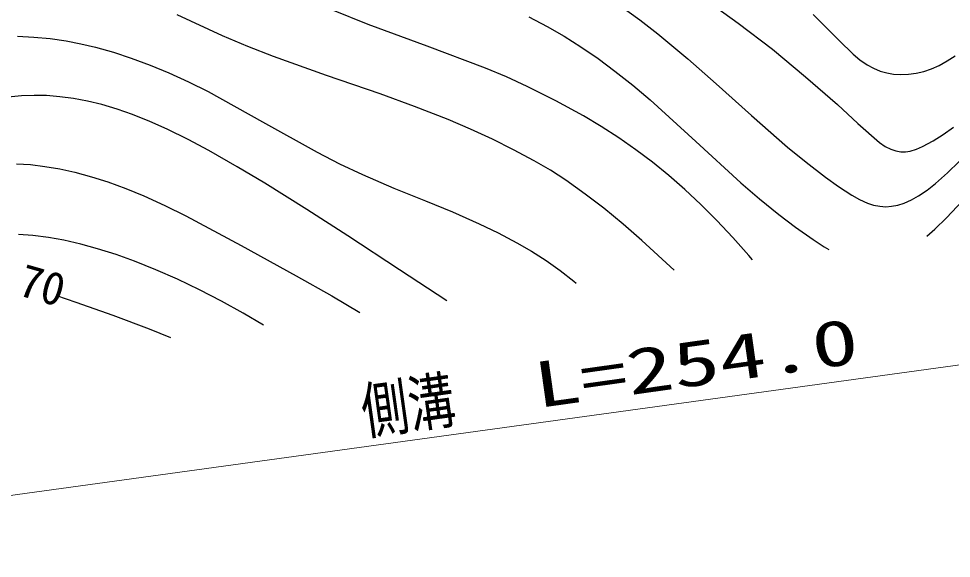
# Model space of a CAD drawing. Units: millimetres, scale not verified. Extents: x 40000 to 680000, y 20000 to 380000.
# Drawn here: x 364364 to 401706, y 227989 to 249618 of the extents above; entities that cross this region are included whole.
import ezdxf
from ezdxf.enums import TextEntityAlignment as Align

# ---------------------------------------------------------------- set-up
doc = ezdxf.new("R2010")
doc.units = ezdxf.units.MM
doc.header["$LTSCALE"] = 1000
doc.layers.add('M-BGD', color=7, linetype='Continuous', lineweight=25)
doc.layers.add('M-STR-HTXT', color=7, linetype='Continuous', lineweight=13)
doc.styles.add('ＭＳ ゴシック', font='')
doc.styles.get('ＭＳ ゴシック').set_extended_font_data('MS Gothic')

msp = doc.modelspace()

# ---------------------------------------------------------------- linework, layer by layer
at = {"layer": 'M-BGD'}
for p, q in [((391784, 250450), (393170, 249435)), ((378360, 249385), (376908, 249976)), ((388478, 250122), (389228, 249575)), ((372528, 248935), (370708, 249768)), ((384791, 249693), (385521, 249309)), ((389228, 249575), (389961, 249004)), ((396176, 249783), (396658, 249310)), ((380715, 248510), (378360, 249385)), ((385521, 249309), (386200, 248914)), ((393170, 249435), (394542, 248393)), ((396658, 249310), (397209, 248736)), ((364313, 248912), (364978, 248880)), ((364978, 248880), (365624, 248818)), ((365624, 248818), (366265, 248727)), ((366265, 248727), (366857, 248615)), ((373545, 248504), (372528, 248935)), ((386200, 248914), (386870, 248490)), ((389961, 249004), (391152, 248004)), ((397209, 248736), (397772, 248192)), ((366857, 248615), (367447, 248472)), ((367447, 248472), (368161, 248270)), ((374568, 248104), (373545, 248504)), ((383057, 247631), (380715, 248510)), ((386870, 248490), (387562, 248015)), ((394542, 248393), (395866, 247286)), ((368161, 248270), (368864, 248039)), ((368864, 248039), (369629, 247754)), ((376696, 247338), (374568, 248104)), ((387562, 248015), (388239, 247514)), ((391152, 248004), (392295, 247006)), ((397772, 248192), (398048, 247967)), ((398048, 247967), (398341, 247767)), ((401540, 247923), (401853, 248131)), ((369629, 247754), (370382, 247441)), ((383899, 247280), (383057, 247631)), ((398341, 247767), (398593, 247629)), ((398593, 247629), (398857, 247519)), ((400606, 247504), (400914, 247608)), ((400914, 247608), (401215, 247742)), ((401215, 247742), (401540, 247923)), ((370382, 247441), (371170, 247083)), ((378838, 246599), (376696, 247338)), ((384721, 246905), (383899, 247280)), ((388239, 247514), (388948, 246951)), ((395866, 247286), (397145, 246176)), ((398857, 247519), (399117, 247445)), ((399117, 247445), (399387, 247399)), ((399387, 247399), (399685, 247380)), ((399685, 247380), (399988, 247391)), ((399988, 247391), (400300, 247433)), ((400300, 247433), (400606, 247504)), ((371170, 247083), (371947, 246696)), ((385867, 246320), (384721, 246905)), ((388948, 246951), (389641, 246362)), ((392295, 247006), (393698, 245738)), ((364481, 246522), (363945, 246469)), ((364981, 246543), (364481, 246522)), ((365478, 246534), (364981, 246543)), ((366018, 246491), (365478, 246534)), ((366554, 246419), (366018, 246491)), ((371947, 246696), (374133, 245479)), ((380206, 246098), (378838, 246599)), ((367125, 246310), (366554, 246419)), ((367691, 246171), (367125, 246310)), ((368314, 245985), (367691, 246171)), ((381557, 245571), (380206, 246098)), ((386972, 245724), (385867, 246320)), ((389641, 246362), (391477, 244692)), ((397145, 246176), (397959, 245417)), ((368927, 245771), (368314, 245985)), ((369623, 245493), (368927, 245771)), ((387691, 245295), (386972, 245724)), ((393698, 245738), (395148, 244469)), ((370311, 245186), (369623, 245493)), ((374133, 245479), (376311, 244264)), ((382455, 245192), (381557, 245571)), ((397959, 245417), (398829, 244648)), ((371156, 244771), (370311, 245186)), ((383339, 244785), (382455, 245192)), ((388397, 244839), (387691, 245295)), ((400974, 244719), (401378, 244973)), ((401378, 244973), (401792, 245270)), ((371984, 244330), (371156, 244771)), ((384181, 244367), (383339, 244785)), ((389075, 244366), (388397, 244839)), ((391477, 244692), (393281, 243040)), ((398829, 244648), (399056, 244500)), ((400550, 244489), (400974, 244719)), ((373116, 243686), (371984, 244330)), ((376311, 244264), (377211, 243805)), ((385009, 243921), (384181, 244367)), ((389738, 243866), (389075, 244366)), ((395148, 244469), (395889, 243862)), ((399056, 244500), (399287, 244384)), ((399287, 244384), (399479, 244318)), ((399479, 244318), (399679, 244282)), ((399679, 244282), (399864, 244280)), ((399864, 244280), (400057, 244309)), ((400057, 244309), (400304, 244383)), ((400304, 244383), (400550, 244489)), ((385651, 243542), (385009, 243921)), ((390390, 243337), (389738, 243866)), ((395889, 243862), (396664, 243266)), ((401548, 243440), (402014, 243896)), ((364281, 243804), (364843, 243767)), ((364843, 243767), (365408, 243699)), ((365408, 243699), (366008, 243596)), ((366008, 243596), (366609, 243463)), ((374225, 243021), (373116, 243686)), ((377211, 243805), (378130, 243371)), ((386272, 243140), (385651, 243542)), ((366609, 243463), (367275, 243282)), ((367275, 243282), (367934, 243073)), ((378130, 243371), (379384, 242830)), ((387049, 242587), (386272, 243140)), ((391034, 242774), (390390, 243337)), ((396664, 243266), (397182, 242890)), ((401072, 243015), (401548, 243440)), ((367934, 243073), (368658, 242808)), ((368658, 242808), (369375, 242514)), ((375907, 241973), (374225, 243021)), ((379384, 242830), (380657, 242313)), ((391678, 242172), (391034, 242774)), ((393281, 243040), (394019, 242402)), ((397182, 242890), (397717, 242539)), ((400391, 242517), (400734, 242749)), ((400734, 242749), (401072, 243015)), ((369375, 242514), (370223, 242130)), ((387791, 242022), (387049, 242587)), ((394019, 242402), (394795, 241771)), ((397717, 242539), (398026, 242369)), ((398026, 242369), (398342, 242229)), ((399819, 242230), (400104, 242356)), ((400104, 242356), (400391, 242517)), ((370223, 242130), (371064, 241716)), ((377548, 240915), (375907, 241973)), ((380657, 242313), (381730, 241872)), ((388562, 241387), (387791, 242022)), ((392313, 241535), (391678, 242172)), ((398342, 242229), (398595, 242148)), ((398595, 242148), (398848, 242098)), ((398848, 242098), (399081, 242083)), ((399081, 242083), (399314, 242099)), ((399314, 242099), (399567, 242149)), ((399567, 242149), (399819, 242230)), ((401505, 241638), (402148, 242321)), ((371064, 241716), (373272, 240528)), ((381730, 241872), (382798, 241400)), ((394795, 241771), (395467, 241262)), ((401042, 241180), (401505, 241638)), ((382798, 241400), (383558, 241033)), ((389311, 240733), (388562, 241387)), ((392962, 240842), (392313, 241535)), ((395467, 241262), (396179, 240762)), ((364931, 240926), (364356, 240972)), ((365556, 240845), (364931, 240926)), ((379615, 239556), (377548, 240915)), ((383558, 241033), (384303, 240640)), ((400730, 240898), (401042, 241180)), ((366173, 240735), (365556, 240845)), ((366852, 240581), (366173, 240735)), ((367521, 240398), (366852, 240581)), ((373272, 240528), (375476, 239312)), ((384303, 240640), (384901, 240294)), ((390603, 239538), (389311, 240733)), ((393596, 240120), (392962, 240842)), ((396179, 240762), (396617, 240477)), ((396617, 240477), (396805, 240371)), ((368267, 240161), (367521, 240398)), ((369000, 239897), (368267, 240161)), ((384901, 240294), (385485, 239920)), ((393738, 239959), (393596, 240120)), ((369862, 239550), (369000, 239897)), ((385485, 239920), (386048, 239519)), ((370718, 239173), (369862, 239550)), ((381503, 238315), (379615, 239556)), ((386048, 239519), (386593, 239094)), ((371609, 238748), (370718, 239173)), ((375476, 239312), (376907, 238504)), ((386593, 239094), (386689, 239012)), ((372479, 238300), (371609, 238748)), ((366280, 238372), (365896, 238504)), ((366664, 238240), (366280, 238372)), ((368147, 237720), (366664, 238240)), ((373355, 237815), (372479, 238300)), ((376907, 238504), (378021, 237847)), ((369608, 237176), (368147, 237720)), ((374171, 237330), (373355, 237815)), ((370463, 236832), (369608, 237176))]:
    msp.add_line(p, q, dxfattribs=at)
at = {"layer": 'M-STR-HTXT'}
msp.add_line((409975, 236829), (345683, 227989), dxfattribs=at)

# ---------------------------------------------------------------- texts
at = {"layer": 'M-BGD', "style": 'ＭＳ ゴシック'}
msp.add_text('70', height=1320, rotation=344, dxfattribs=at).set_placement((364159, 238176), align=Align.BOTTOM_LEFT)
at = {"layer": 'M-STR-HTXT', "style": 'ＭＳ ゴシック'}
for s, width, p in [('L=254.0', 1.5, (385203, 233464)), ('側溝', 0.75, (378302, 232410))]:
    msp.add_text(s, height=1833, rotation=8, dxfattribs=dict(at, width=width)).set_placement(p, align=Align.BOTTOM_LEFT)

doc.saveas('drawing.dxf')
